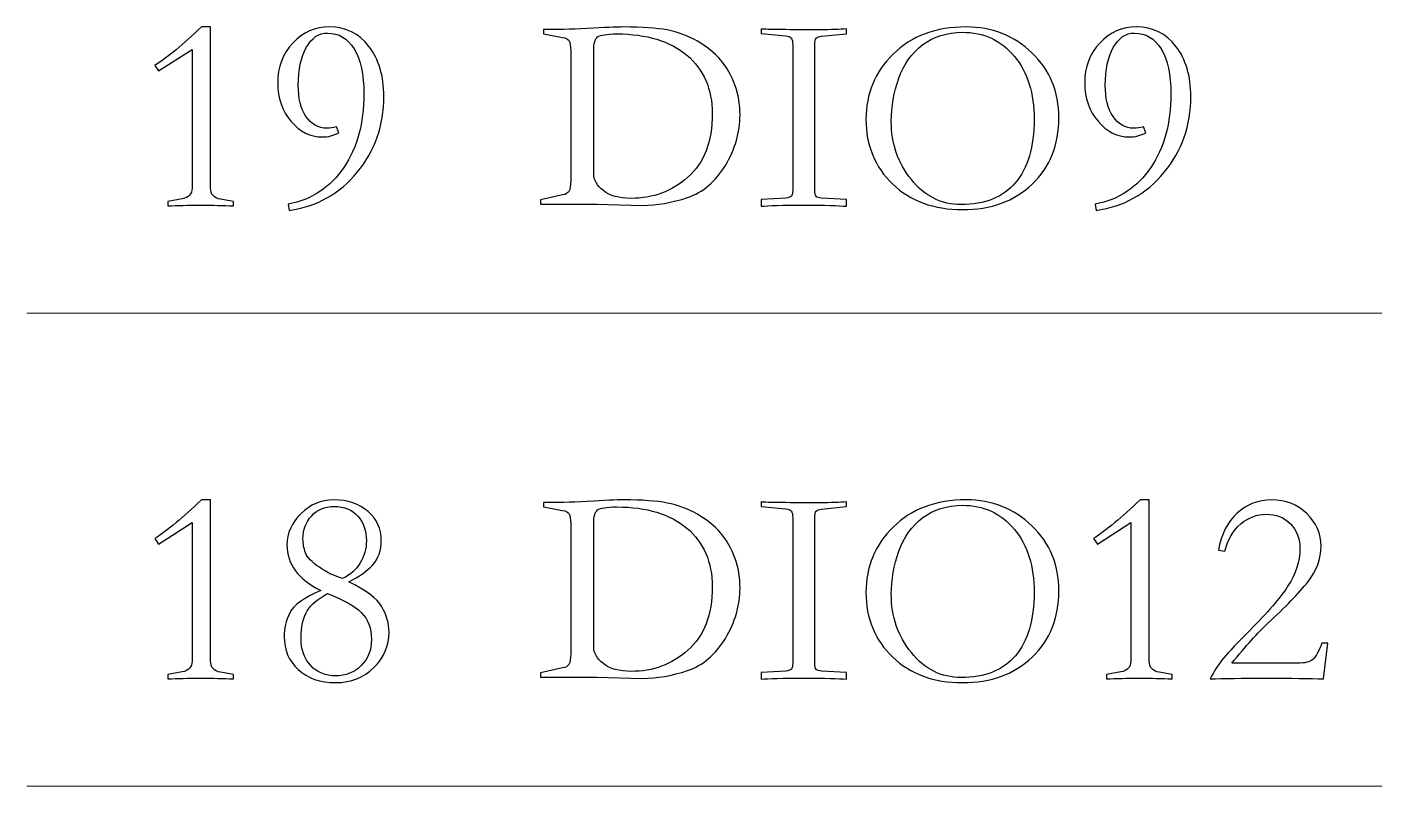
# Model space of a CAD drawing. Header units: millimetres. Extents: x 242 to 1026, y -183 to 372.
# Drawn here: x 504.27 to 517.27, y 186.46 to 193.79 of the extents above; entities that cross this region are included whole.
import ezdxf

# ---------------------------------------------------------------- set-up
doc = ezdxf.new("R2010")
doc.units = ezdxf.units.MM
doc.header["$LTSCALE"] = 30.734
doc.layers.add('layer 1', color=7, linetype='CONTINUOUS')

msp = doc.modelspace()

# ---------------------------------------------------------------- linework, layer by layer
at = {"layer": 'layer 1'}
for points, knots in [([(506.263, 192.064), (506.169, 192.069), (506.063, 192.072), (505.946, 192.072), (505.946, 192.072), (505.828, 192.072), (505.723, 192.069), (505.629, 192.064), (505.629, 192.064), (505.629, 192.064), (505.629, 192.107), (505.629, 192.107), (505.629, 192.107), (505.629, 192.107), (505.77, 192.132), (505.77, 192.132), (505.77, 192.132), (505.833, 192.144), (505.864, 192.179), (505.864, 192.237), (505.864, 192.237), (505.864, 192.237), (505.864, 193.576), (505.864, 193.576), (505.864, 193.576), (505.864, 193.576), (505.542, 193.367), (505.542, 193.367), (505.542, 193.367), (505.542, 193.367), (505.504, 193.419), (505.504, 193.419), (505.504, 193.419), (505.629, 193.5), (505.779, 193.624), (505.954, 193.792), (505.954, 193.792), (505.954, 193.792), (506.043, 193.792), (506.043, 193.792), (506.043, 193.792), (506.043, 193.792), (506.043, 192.237), (506.043, 192.237), (506.043, 192.237), (506.043, 192.176), (506.075, 192.14), (506.138, 192.129), (506.138, 192.129), (506.138, 192.129), (506.263, 192.107), (506.263, 192.107), (506.263, 192.107), (506.263, 192.107), (506.263, 192.064), (506.263, 192.064)], [0, 0, 0, 0, 0.066667, 0.066667, 0.066667, 0.066667, 0.133333, 0.133333, 0.133333, 0.133333, 0.2, 0.2, 0.2, 0.2, 0.266667, 0.266667, 0.266667, 0.266667, 0.333333, 0.333333, 0.333333, 0.333333, 0.4, 0.4, 0.4, 0.4, 0.466667, 0.466667, 0.466667, 0.466667, 0.533333, 0.533333, 0.533333, 0.533333, 0.6, 0.6, 0.6, 0.6, 0.666667, 0.666667, 0.666667, 0.666667, 0.733333, 0.733333, 0.733333, 0.733333, 0.8, 0.8, 0.8, 0.8, 0.866667, 0.866667, 0.866667, 0.866667, 1, 1, 1, 1]), ([(507.281, 192.771), (507.231, 192.744), (507.177, 192.73), (507.122, 192.73), (507.122, 192.73), (507.006, 192.73), (506.905, 192.781), (506.819, 192.881), (506.819, 192.881), (506.734, 192.981), (506.691, 193.105), (506.691, 193.253), (506.691, 193.253), (506.691, 193.405), (506.74, 193.533), (506.837, 193.637), (506.837, 193.637), (506.935, 193.741), (507.053, 193.792), (507.192, 193.792), (507.192, 193.792), (507.349, 193.792), (507.476, 193.73), (507.571, 193.605), (507.571, 193.605), (507.667, 193.481), (507.715, 193.319), (507.715, 193.121), (507.715, 193.121), (507.715, 192.841), (507.63, 192.597), (507.459, 192.389), (507.459, 192.389), (507.288, 192.181), (507.069, 192.058), (506.802, 192.021), (506.802, 192.021), (506.802, 192.021), (506.791, 192.08), (506.791, 192.08), (506.791, 192.08), (507.02, 192.125), (507.2, 192.244), (507.329, 192.435), (507.329, 192.435), (507.458, 192.627), (507.523, 192.863), (507.523, 193.145), (507.523, 193.145), (507.523, 193.333), (507.491, 193.478), (507.428, 193.58), (507.428, 193.58), (507.364, 193.682), (507.279, 193.733), (507.17, 193.733), (507.17, 193.733), (507.087, 193.733), (507.019, 193.687), (506.967, 193.595), (506.967, 193.595), (506.915, 193.503), (506.889, 193.381), (506.889, 193.229), (506.889, 193.229), (506.889, 193.104), (506.914, 193.004), (506.964, 192.928), (506.964, 192.928), (507.015, 192.852), (507.082, 192.814), (507.165, 192.814), (507.165, 192.814), (507.194, 192.814), (507.224, 192.819), (507.257, 192.828), (507.257, 192.828), (507.257, 192.828), (507.281, 192.771), (507.281, 192.771)], [0, 0, 0, 0, 0.047619, 0.047619, 0.047619, 0.047619, 0.095238, 0.095238, 0.095238, 0.095238, 0.142857, 0.142857, 0.142857, 0.142857, 0.190476, 0.190476, 0.190476, 0.190476, 0.238095, 0.238095, 0.238095, 0.238095, 0.285714, 0.285714, 0.285714, 0.285714, 0.333333, 0.333333, 0.333333, 0.333333, 0.380952, 0.380952, 0.380952, 0.380952, 0.428571, 0.428571, 0.428571, 0.428571, 0.47619, 0.47619, 0.47619, 0.47619, 0.52381, 0.52381, 0.52381, 0.52381, 0.571429, 0.571429, 0.571429, 0.571429, 0.619048, 0.619048, 0.619048, 0.619048, 0.666667, 0.666667, 0.666667, 0.666667, 0.714286, 0.714286, 0.714286, 0.714286, 0.761905, 0.761905, 0.761905, 0.761905, 0.809524, 0.809524, 0.809524, 0.809524, 0.857143, 0.857143, 0.857143, 0.857143, 0.904762, 0.904762, 0.904762, 0.904762, 1, 1, 1, 1]), ([(509.519, 193.565), (509.519, 193.608), (509.514, 193.639), (509.503, 193.657), (509.503, 193.657), (509.492, 193.675), (509.471, 193.687), (509.441, 193.692), (509.441, 193.692), (509.441, 193.692), (509.256, 193.725), (509.256, 193.725), (509.256, 193.725), (509.256, 193.725), (509.256, 193.768), (509.256, 193.768), (509.256, 193.768), (509.372, 193.764), (509.513, 193.768), (509.679, 193.778), (509.679, 193.778), (509.845, 193.787), (509.963, 193.792), (510.031, 193.792), (510.031, 193.792), (510.208, 193.792), (510.348, 193.782), (510.451, 193.763), (510.451, 193.763), (510.554, 193.743), (510.651, 193.707), (510.742, 193.654), (510.742, 193.654), (510.834, 193.602), (510.909, 193.541), (510.967, 193.471), (510.967, 193.471), (511.026, 193.402), (511.072, 193.322), (511.104, 193.232), (511.104, 193.232), (511.137, 193.141), (511.153, 193.046), (511.153, 192.944), (511.153, 192.944), (511.153, 192.775), (511.106, 192.612), (511.012, 192.455), (511.012, 192.455), (510.918, 192.299), (510.796, 192.196), (510.646, 192.145), (510.646, 192.145), (510.496, 192.095), (510.351, 192.069), (510.21, 192.069), (510.21, 192.069), (510.21, 192.069), (509.771, 192.08), (509.771, 192.08), (509.771, 192.08), (509.771, 192.08), (509.229, 192.08), (509.229, 192.08), (509.229, 192.08), (509.229, 192.08), (509.229, 192.123), (509.229, 192.123), (509.229, 192.123), (509.229, 192.123), (509.441, 192.17), (509.441, 192.17), (509.441, 192.17), (509.47, 192.175), (509.49, 192.187), (509.502, 192.205), (509.502, 192.205), (509.513, 192.223), (509.519, 192.257), (509.519, 192.308), (509.519, 192.308), (509.519, 192.308), (509.519, 193.565), (509.519, 193.565)], [0, 0, 0, 0, 0.045455, 0.045455, 0.045455, 0.045455, 0.090909, 0.090909, 0.090909, 0.090909, 0.136364, 0.136364, 0.136364, 0.136364, 0.181818, 0.181818, 0.181818, 0.181818, 0.227273, 0.227273, 0.227273, 0.227273, 0.272727, 0.272727, 0.272727, 0.272727, 0.318182, 0.318182, 0.318182, 0.318182, 0.363636, 0.363636, 0.363636, 0.363636, 0.409091, 0.409091, 0.409091, 0.409091, 0.454545, 0.454545, 0.454545, 0.454545, 0.5, 0.5, 0.5, 0.5, 0.545455, 0.545455, 0.545455, 0.545455, 0.590909, 0.590909, 0.590909, 0.590909, 0.636364, 0.636364, 0.636364, 0.636364, 0.681818, 0.681818, 0.681818, 0.681818, 0.727273, 0.727273, 0.727273, 0.727273, 0.772727, 0.772727, 0.772727, 0.772727, 0.818182, 0.818182, 0.818182, 0.818182, 0.863636, 0.863636, 0.863636, 0.863636, 0.909091, 0.909091, 0.909091, 0.909091, 1, 1, 1, 1]), ([(511.662, 192.218), (511.662, 192.218), (511.662, 193.619), (511.662, 193.619), (511.662, 193.619), (511.662, 193.65), (511.657, 193.671), (511.647, 193.684), (511.647, 193.684), (511.637, 193.697), (511.62, 193.704), (511.595, 193.706), (511.595, 193.706), (511.595, 193.706), (511.356, 193.73), (511.356, 193.73), (511.356, 193.73), (511.356, 193.73), (511.356, 193.773), (511.356, 193.773), (511.356, 193.773), (511.376, 193.768), (511.566, 193.765), (511.925, 193.765), (511.925, 193.765), (512.032, 193.765), (512.117, 193.768), (512.18, 193.773), (512.18, 193.773), (512.18, 193.773), (512.18, 193.727), (512.18, 193.727), (512.18, 193.727), (512.18, 193.727), (511.941, 193.703), (511.941, 193.703), (511.941, 193.703), (511.916, 193.701), (511.898, 193.695), (511.889, 193.684), (511.889, 193.684), (511.879, 193.673), (511.874, 193.652), (511.874, 193.619), (511.874, 193.619), (511.874, 193.619), (511.874, 192.218), (511.874, 192.218), (511.874, 192.218), (511.874, 192.188), (511.878, 192.167), (511.887, 192.157), (511.887, 192.157), (511.896, 192.147), (511.914, 192.142), (511.941, 192.14), (511.941, 192.14), (511.941, 192.14), (512.18, 192.126), (512.18, 192.126), (512.18, 192.126), (512.18, 192.126), (512.18, 192.061), (512.18, 192.061), (512.18, 192.061), (512.108, 192.068), (511.97, 192.072), (511.768, 192.072), (511.768, 192.072), (511.566, 192.072), (511.428, 192.068), (511.356, 192.061), (511.356, 192.061), (511.356, 192.061), (511.356, 192.126), (511.356, 192.126), (511.356, 192.126), (511.356, 192.126), (511.595, 192.14), (511.595, 192.14), (511.595, 192.14), (511.622, 192.143), (511.64, 192.15), (511.649, 192.159), (511.649, 192.159), (511.658, 192.168), (511.662, 192.188), (511.662, 192.218)], [0, 0, 0, 0, 0.043478, 0.043478, 0.043478, 0.043478, 0.086957, 0.086957, 0.086957, 0.086957, 0.130435, 0.130435, 0.130435, 0.130435, 0.173913, 0.173913, 0.173913, 0.173913, 0.217391, 0.217391, 0.217391, 0.217391, 0.26087, 0.26087, 0.26087, 0.26087, 0.304348, 0.304348, 0.304348, 0.304348, 0.347826, 0.347826, 0.347826, 0.347826, 0.391304, 0.391304, 0.391304, 0.391304, 0.434783, 0.434783, 0.434783, 0.434783, 0.478261, 0.478261, 0.478261, 0.478261, 0.521739, 0.521739, 0.521739, 0.521739, 0.565217, 0.565217, 0.565217, 0.565217, 0.608696, 0.608696, 0.608696, 0.608696, 0.652174, 0.652174, 0.652174, 0.652174, 0.695652, 0.695652, 0.695652, 0.695652, 0.73913, 0.73913, 0.73913, 0.73913, 0.782609, 0.782609, 0.782609, 0.782609, 0.826087, 0.826087, 0.826087, 0.826087, 0.869565, 0.869565, 0.869565, 0.869565, 0.913043, 0.913043, 0.913043, 0.913043, 1, 1, 1, 1]), ([(513.299, 192.029), (513.022, 192.029), (512.798, 192.111), (512.627, 192.275), (512.627, 192.275), (512.455, 192.44), (512.369, 192.648), (512.369, 192.901), (512.369, 192.901), (512.369, 193.147), (512.457, 193.357), (512.632, 193.531), (512.632, 193.531), (512.807, 193.705), (513.042, 193.792), (513.337, 193.792), (513.337, 193.792), (513.586, 193.792), (513.797, 193.709), (513.971, 193.542), (513.971, 193.542), (514.144, 193.375), (514.231, 193.167), (514.231, 192.917), (514.231, 192.917), (514.231, 192.652), (514.145, 192.437), (513.973, 192.274), (513.973, 192.274), (513.802, 192.11), (513.577, 192.029), (513.299, 192.029)], [0, 0, 0, 0, 0.111111, 0.111111, 0.111111, 0.111111, 0.222222, 0.222222, 0.222222, 0.222222, 0.333333, 0.333333, 0.333333, 0.333333, 0.444444, 0.444444, 0.444444, 0.444444, 0.555556, 0.555556, 0.555556, 0.555556, 0.666667, 0.666667, 0.666667, 0.666667, 0.777778, 0.777778, 0.777778, 0.777778, 1, 1, 1, 1]), ([(512.613, 192.882), (512.613, 192.667), (512.678, 192.479), (512.807, 192.319), (512.807, 192.319), (512.936, 192.158), (513.096, 192.077), (513.288, 192.077), (513.288, 192.077), (513.517, 192.077), (513.692, 192.148), (513.812, 192.289), (513.812, 192.289), (513.932, 192.43), (513.992, 192.634), (513.992, 192.901), (513.992, 192.901), (513.992, 193.15), (513.929, 193.353), (513.801, 193.508), (513.801, 193.508), (513.674, 193.663), (513.506, 193.741), (513.299, 193.741), (513.299, 193.741), (513.151, 193.741), (513.024, 193.701), (512.918, 193.622), (512.918, 193.622), (512.812, 193.542), (512.735, 193.434), (512.686, 193.298), (512.686, 193.298), (512.638, 193.162), (512.613, 193.023), (512.613, 192.882)], [0, 0, 0, 0, 0.1, 0.1, 0.1, 0.1, 0.2, 0.2, 0.2, 0.2, 0.3, 0.3, 0.3, 0.3, 0.4, 0.4, 0.4, 0.4, 0.5, 0.5, 0.5, 0.5, 0.6, 0.6, 0.6, 0.6, 0.7, 0.7, 0.7, 0.7, 0.8, 0.8, 0.8, 0.8, 1, 1, 1, 1]), ([(515.071, 192.771), (515.02, 192.744), (514.967, 192.73), (514.911, 192.73), (514.911, 192.73), (514.795, 192.73), (514.694, 192.781), (514.609, 192.881), (514.609, 192.881), (514.523, 192.981), (514.48, 193.105), (514.48, 193.253), (514.48, 193.253), (514.48, 193.405), (514.529, 193.533), (514.626, 193.637), (514.626, 193.637), (514.724, 193.741), (514.842, 193.792), (514.981, 193.792), (514.981, 193.792), (515.138, 193.792), (515.265, 193.73), (515.361, 193.605), (515.361, 193.605), (515.456, 193.481), (515.504, 193.319), (515.504, 193.121), (515.504, 193.121), (515.504, 192.841), (515.419, 192.597), (515.248, 192.389), (515.248, 192.389), (515.077, 192.181), (514.858, 192.058), (514.591, 192.021), (514.591, 192.021), (514.591, 192.021), (514.58, 192.08), (514.58, 192.08), (514.58, 192.08), (514.81, 192.125), (514.989, 192.244), (515.118, 192.435), (515.118, 192.435), (515.247, 192.627), (515.312, 192.863), (515.312, 193.145), (515.312, 193.145), (515.312, 193.333), (515.28, 193.478), (515.217, 193.58), (515.217, 193.58), (515.154, 193.682), (515.068, 193.733), (514.96, 193.733), (514.96, 193.733), (514.876, 193.733), (514.809, 193.687), (514.756, 193.595), (514.756, 193.595), (514.704, 193.503), (514.678, 193.381), (514.678, 193.229), (514.678, 193.229), (514.678, 193.104), (514.703, 193.004), (514.754, 192.928), (514.754, 192.928), (514.804, 192.852), (514.871, 192.814), (514.954, 192.814), (514.954, 192.814), (514.983, 192.814), (515.014, 192.819), (515.046, 192.828), (515.046, 192.828), (515.046, 192.828), (515.071, 192.771), (515.071, 192.771)], [0, 0, 0, 0, 0.047619, 0.047619, 0.047619, 0.047619, 0.095238, 0.095238, 0.095238, 0.095238, 0.142857, 0.142857, 0.142857, 0.142857, 0.190476, 0.190476, 0.190476, 0.190476, 0.238095, 0.238095, 0.238095, 0.238095, 0.285714, 0.285714, 0.285714, 0.285714, 0.333333, 0.333333, 0.333333, 0.333333, 0.380952, 0.380952, 0.380952, 0.380952, 0.428571, 0.428571, 0.428571, 0.428571, 0.47619, 0.47619, 0.47619, 0.47619, 0.52381, 0.52381, 0.52381, 0.52381, 0.571429, 0.571429, 0.571429, 0.571429, 0.619048, 0.619048, 0.619048, 0.619048, 0.666667, 0.666667, 0.666667, 0.666667, 0.714286, 0.714286, 0.714286, 0.714286, 0.761905, 0.761905, 0.761905, 0.761905, 0.809524, 0.809524, 0.809524, 0.809524, 0.857143, 0.857143, 0.857143, 0.857143, 0.904762, 0.904762, 0.904762, 0.904762, 1, 1, 1, 1]), ([(509.741, 192.373), (509.741, 192.315), (509.773, 192.261), (509.835, 192.212), (509.835, 192.212), (509.897, 192.162), (509.987, 192.137), (510.104, 192.137), (510.104, 192.137), (510.312, 192.137), (510.494, 192.205), (510.65, 192.342), (510.65, 192.342), (510.807, 192.478), (510.885, 192.683), (510.885, 192.955), (510.885, 192.955), (510.885, 193.194), (510.803, 193.382), (510.641, 193.519), (510.641, 193.519), (510.478, 193.656), (510.253, 193.725), (509.964, 193.725), (509.964, 193.725), (509.866, 193.725), (509.805, 193.715), (509.779, 193.696), (509.779, 193.696), (509.754, 193.677), (509.741, 193.634), (509.741, 193.565), (509.741, 193.565), (509.741, 193.565), (509.741, 192.373), (509.741, 192.373)], [0, 0, 0, 0, 0.1, 0.1, 0.1, 0.1, 0.2, 0.2, 0.2, 0.2, 0.3, 0.3, 0.3, 0.3, 0.4, 0.4, 0.4, 0.4, 0.5, 0.5, 0.5, 0.5, 0.6, 0.6, 0.6, 0.6, 0.7, 0.7, 0.7, 0.7, 0.8, 0.8, 0.8, 0.8, 1, 1, 1, 1]), ([(506.263, 187.497), (506.169, 187.502), (506.063, 187.505), (505.946, 187.505), (505.946, 187.505), (505.828, 187.505), (505.723, 187.502), (505.629, 187.497), (505.629, 187.497), (505.629, 187.497), (505.629, 187.54), (505.629, 187.54), (505.629, 187.54), (505.629, 187.54), (505.77, 187.565), (505.77, 187.565), (505.77, 187.565), (505.833, 187.577), (505.864, 187.613), (505.864, 187.67), (505.864, 187.67), (505.864, 187.67), (505.864, 189.009), (505.864, 189.009), (505.864, 189.009), (505.864, 189.009), (505.542, 188.8), (505.542, 188.8), (505.542, 188.8), (505.542, 188.8), (505.504, 188.852), (505.504, 188.852), (505.504, 188.852), (505.629, 188.933), (505.779, 189.058), (505.954, 189.226), (505.954, 189.226), (505.954, 189.226), (506.043, 189.226), (506.043, 189.226), (506.043, 189.226), (506.043, 189.226), (506.043, 187.67), (506.043, 187.67), (506.043, 187.67), (506.043, 187.609), (506.075, 187.573), (506.138, 187.562), (506.138, 187.562), (506.138, 187.562), (506.263, 187.54), (506.263, 187.54), (506.263, 187.54), (506.263, 187.54), (506.263, 187.497), (506.263, 187.497)], [0, 0, 0, 0, 0.066667, 0.066667, 0.066667, 0.066667, 0.133333, 0.133333, 0.133333, 0.133333, 0.2, 0.2, 0.2, 0.2, 0.266667, 0.266667, 0.266667, 0.266667, 0.333333, 0.333333, 0.333333, 0.333333, 0.4, 0.4, 0.4, 0.4, 0.466667, 0.466667, 0.466667, 0.466667, 0.533333, 0.533333, 0.533333, 0.533333, 0.6, 0.6, 0.6, 0.6, 0.666667, 0.666667, 0.666667, 0.666667, 0.733333, 0.733333, 0.733333, 0.733333, 0.8, 0.8, 0.8, 0.8, 0.866667, 0.866667, 0.866667, 0.866667, 1, 1, 1, 1]), ([(507.108, 188.35), (506.889, 188.459), (506.78, 188.606), (506.78, 188.792), (506.78, 188.792), (506.78, 188.904), (506.825, 189.004), (506.914, 189.093), (506.914, 189.093), (507.004, 189.181), (507.109, 189.226), (507.23, 189.226), (507.23, 189.226), (507.367, 189.226), (507.478, 189.189), (507.563, 189.115), (507.563, 189.115), (507.648, 189.04), (507.691, 188.947), (507.691, 188.835), (507.691, 188.835), (507.691, 188.738), (507.663, 188.659), (507.609, 188.6), (507.609, 188.6), (507.555, 188.54), (507.477, 188.485), (507.376, 188.434), (507.376, 188.434), (507.542, 188.355), (507.649, 188.275), (507.696, 188.193), (507.696, 188.193), (507.743, 188.112), (507.766, 188.031), (507.766, 187.95), (507.766, 187.95), (507.766, 187.818), (507.717, 187.703), (507.619, 187.607), (507.619, 187.607), (507.52, 187.51), (507.398, 187.462), (507.252, 187.462), (507.252, 187.462), (507.1, 187.462), (506.979, 187.504), (506.889, 187.588), (506.889, 187.588), (506.798, 187.672), (506.753, 187.778), (506.753, 187.906), (506.753, 187.906), (506.753, 187.984), (506.771, 188.06), (506.807, 188.135), (506.807, 188.135), (506.843, 188.21), (506.944, 188.282), (507.108, 188.35)], [0, 0, 0, 0, 0.0625, 0.0625, 0.0625, 0.0625, 0.125, 0.125, 0.125, 0.125, 0.1875, 0.1875, 0.1875, 0.1875, 0.25, 0.25, 0.25, 0.25, 0.3125, 0.3125, 0.3125, 0.3125, 0.375, 0.375, 0.375, 0.375, 0.4375, 0.4375, 0.4375, 0.4375, 0.5, 0.5, 0.5, 0.5, 0.5625, 0.5625, 0.5625, 0.5625, 0.625, 0.625, 0.625, 0.625, 0.6875, 0.6875, 0.6875, 0.6875, 0.75, 0.75, 0.75, 0.75, 0.8125, 0.8125, 0.8125, 0.8125, 0.875, 0.875, 0.875, 0.875, 1, 1, 1, 1]), ([(509.519, 188.998), (509.519, 189.041), (509.514, 189.072), (509.503, 189.09), (509.503, 189.09), (509.492, 189.108), (509.471, 189.12), (509.441, 189.125), (509.441, 189.125), (509.441, 189.125), (509.256, 189.158), (509.256, 189.158), (509.256, 189.158), (509.256, 189.158), (509.256, 189.201), (509.256, 189.201), (509.256, 189.201), (509.372, 189.198), (509.513, 189.201), (509.679, 189.211), (509.679, 189.211), (509.845, 189.221), (509.963, 189.226), (510.031, 189.226), (510.031, 189.226), (510.208, 189.226), (510.348, 189.216), (510.451, 189.196), (510.451, 189.196), (510.554, 189.176), (510.651, 189.14), (510.742, 189.087), (510.742, 189.087), (510.834, 189.035), (510.909, 188.974), (510.967, 188.905), (510.967, 188.905), (511.026, 188.835), (511.072, 188.755), (511.104, 188.665), (511.104, 188.665), (511.137, 188.574), (511.153, 188.479), (511.153, 188.378), (511.153, 188.378), (511.153, 188.208), (511.106, 188.045), (511.012, 187.889), (511.012, 187.889), (510.918, 187.732), (510.796, 187.629), (510.646, 187.578), (510.646, 187.578), (510.496, 187.528), (510.351, 187.502), (510.21, 187.502), (510.21, 187.502), (510.21, 187.502), (509.771, 187.513), (509.771, 187.513), (509.771, 187.513), (509.771, 187.513), (509.229, 187.513), (509.229, 187.513), (509.229, 187.513), (509.229, 187.513), (509.229, 187.557), (509.229, 187.557), (509.229, 187.557), (509.229, 187.557), (509.441, 187.603), (509.441, 187.603), (509.441, 187.603), (509.47, 187.608), (509.49, 187.62), (509.502, 187.638), (509.502, 187.638), (509.513, 187.656), (509.519, 187.69), (509.519, 187.741), (509.519, 187.741), (509.519, 187.741), (509.519, 188.998), (509.519, 188.998)], [0, 0, 0, 0, 0.045455, 0.045455, 0.045455, 0.045455, 0.090909, 0.090909, 0.090909, 0.090909, 0.136364, 0.136364, 0.136364, 0.136364, 0.181818, 0.181818, 0.181818, 0.181818, 0.227273, 0.227273, 0.227273, 0.227273, 0.272727, 0.272727, 0.272727, 0.272727, 0.318182, 0.318182, 0.318182, 0.318182, 0.363636, 0.363636, 0.363636, 0.363636, 0.409091, 0.409091, 0.409091, 0.409091, 0.454545, 0.454545, 0.454545, 0.454545, 0.5, 0.5, 0.5, 0.5, 0.545455, 0.545455, 0.545455, 0.545455, 0.590909, 0.590909, 0.590909, 0.590909, 0.636364, 0.636364, 0.636364, 0.636364, 0.681818, 0.681818, 0.681818, 0.681818, 0.727273, 0.727273, 0.727273, 0.727273, 0.772727, 0.772727, 0.772727, 0.772727, 0.818182, 0.818182, 0.818182, 0.818182, 0.863636, 0.863636, 0.863636, 0.863636, 0.909091, 0.909091, 0.909091, 0.909091, 1, 1, 1, 1]), ([(511.662, 187.651), (511.662, 187.651), (511.662, 189.052), (511.662, 189.052), (511.662, 189.052), (511.662, 189.083), (511.657, 189.105), (511.647, 189.117), (511.647, 189.117), (511.637, 189.13), (511.62, 189.137), (511.595, 189.139), (511.595, 189.139), (511.595, 189.139), (511.356, 189.163), (511.356, 189.163), (511.356, 189.163), (511.356, 189.163), (511.356, 189.207), (511.356, 189.207), (511.356, 189.207), (511.376, 189.201), (511.566, 189.198), (511.925, 189.198), (511.925, 189.198), (512.032, 189.198), (512.117, 189.201), (512.18, 189.207), (512.18, 189.207), (512.18, 189.207), (512.18, 189.161), (512.18, 189.161), (512.18, 189.161), (512.18, 189.161), (511.941, 189.136), (511.941, 189.136), (511.941, 189.136), (511.916, 189.134), (511.898, 189.128), (511.889, 189.117), (511.889, 189.117), (511.879, 189.106), (511.874, 189.085), (511.874, 189.052), (511.874, 189.052), (511.874, 189.052), (511.874, 187.651), (511.874, 187.651), (511.874, 187.651), (511.874, 187.621), (511.878, 187.6), (511.887, 187.59), (511.887, 187.59), (511.896, 187.581), (511.914, 187.575), (511.941, 187.573), (511.941, 187.573), (511.941, 187.573), (512.18, 187.559), (512.18, 187.559), (512.18, 187.559), (512.18, 187.559), (512.18, 187.494), (512.18, 187.494), (512.18, 187.494), (512.108, 187.502), (511.97, 187.505), (511.768, 187.505), (511.768, 187.505), (511.566, 187.505), (511.428, 187.502), (511.356, 187.494), (511.356, 187.494), (511.356, 187.494), (511.356, 187.559), (511.356, 187.559), (511.356, 187.559), (511.356, 187.559), (511.595, 187.573), (511.595, 187.573), (511.595, 187.573), (511.622, 187.577), (511.64, 187.583), (511.649, 187.592), (511.649, 187.592), (511.658, 187.601), (511.662, 187.621), (511.662, 187.651)], [0, 0, 0, 0, 0.043478, 0.043478, 0.043478, 0.043478, 0.086957, 0.086957, 0.086957, 0.086957, 0.130435, 0.130435, 0.130435, 0.130435, 0.173913, 0.173913, 0.173913, 0.173913, 0.217391, 0.217391, 0.217391, 0.217391, 0.26087, 0.26087, 0.26087, 0.26087, 0.304348, 0.304348, 0.304348, 0.304348, 0.347826, 0.347826, 0.347826, 0.347826, 0.391304, 0.391304, 0.391304, 0.391304, 0.434783, 0.434783, 0.434783, 0.434783, 0.478261, 0.478261, 0.478261, 0.478261, 0.521739, 0.521739, 0.521739, 0.521739, 0.565217, 0.565217, 0.565217, 0.565217, 0.608696, 0.608696, 0.608696, 0.608696, 0.652174, 0.652174, 0.652174, 0.652174, 0.695652, 0.695652, 0.695652, 0.695652, 0.73913, 0.73913, 0.73913, 0.73913, 0.782609, 0.782609, 0.782609, 0.782609, 0.826087, 0.826087, 0.826087, 0.826087, 0.869565, 0.869565, 0.869565, 0.869565, 0.913043, 0.913043, 0.913043, 0.913043, 1, 1, 1, 1]), ([(513.299, 187.462), (513.022, 187.462), (512.798, 187.544), (512.627, 187.708), (512.627, 187.708), (512.455, 187.873), (512.369, 188.081), (512.369, 188.334), (512.369, 188.334), (512.369, 188.58), (512.457, 188.79), (512.632, 188.964), (512.632, 188.964), (512.807, 189.138), (513.042, 189.226), (513.337, 189.226), (513.337, 189.226), (513.586, 189.226), (513.797, 189.142), (513.971, 188.975), (513.971, 188.975), (514.144, 188.808), (514.231, 188.6), (514.231, 188.35), (514.231, 188.35), (514.231, 188.085), (514.145, 187.87), (513.973, 187.707), (513.973, 187.707), (513.802, 187.544), (513.577, 187.462), (513.299, 187.462)], [0, 0, 0, 0, 0.111111, 0.111111, 0.111111, 0.111111, 0.222222, 0.222222, 0.222222, 0.222222, 0.333333, 0.333333, 0.333333, 0.333333, 0.444444, 0.444444, 0.444444, 0.444444, 0.555556, 0.555556, 0.555556, 0.555556, 0.666667, 0.666667, 0.666667, 0.666667, 0.777778, 0.777778, 0.777778, 0.777778, 1, 1, 1, 1]), ([(515.323, 187.497), (515.229, 187.502), (515.123, 187.505), (515.006, 187.505), (515.006, 187.505), (514.888, 187.505), (514.783, 187.502), (514.689, 187.497), (514.689, 187.497), (514.689, 187.497), (514.689, 187.54), (514.689, 187.54), (514.689, 187.54), (514.689, 187.54), (514.83, 187.565), (514.83, 187.565), (514.83, 187.565), (514.893, 187.577), (514.924, 187.613), (514.924, 187.67), (514.924, 187.67), (514.924, 187.67), (514.924, 189.009), (514.924, 189.009), (514.924, 189.009), (514.924, 189.009), (514.602, 188.8), (514.602, 188.8), (514.602, 188.8), (514.602, 188.8), (514.564, 188.852), (514.564, 188.852), (514.564, 188.852), (514.689, 188.933), (514.839, 189.058), (515.014, 189.226), (515.014, 189.226), (515.014, 189.226), (515.103, 189.226), (515.103, 189.226), (515.103, 189.226), (515.103, 189.226), (515.103, 187.67), (515.103, 187.67), (515.103, 187.67), (515.103, 187.609), (515.135, 187.573), (515.198, 187.562), (515.198, 187.562), (515.198, 187.562), (515.323, 187.54), (515.323, 187.54), (515.323, 187.54), (515.323, 187.54), (515.323, 187.497), (515.323, 187.497)], [0, 0, 0, 0, 0.066667, 0.066667, 0.066667, 0.066667, 0.133333, 0.133333, 0.133333, 0.133333, 0.2, 0.2, 0.2, 0.2, 0.266667, 0.266667, 0.266667, 0.266667, 0.333333, 0.333333, 0.333333, 0.333333, 0.4, 0.4, 0.4, 0.4, 0.466667, 0.466667, 0.466667, 0.466667, 0.533333, 0.533333, 0.533333, 0.533333, 0.6, 0.6, 0.6, 0.6, 0.666667, 0.666667, 0.666667, 0.666667, 0.733333, 0.733333, 0.733333, 0.733333, 0.8, 0.8, 0.8, 0.8, 0.866667, 0.866667, 0.866667, 0.866667, 1, 1, 1, 1]), ([(516.786, 187.497), (516.656, 187.502), (516.471, 187.505), (516.233, 187.505), (516.233, 187.505), (516, 187.505), (515.819, 187.502), (515.691, 187.497), (515.691, 187.497), (515.725, 187.568), (515.769, 187.634), (515.821, 187.698), (515.821, 187.698), (515.873, 187.761), (515.957, 187.85), (516.073, 187.966), (516.073, 187.966), (516.241, 188.134), (516.364, 188.277), (516.442, 188.395), (516.442, 188.395), (516.519, 188.514), (516.558, 188.633), (516.558, 188.754), (516.558, 188.754), (516.558, 188.854), (516.527, 188.934), (516.465, 188.995), (516.465, 188.995), (516.402, 189.057), (516.325, 189.087), (516.233, 189.087), (516.233, 189.087), (516.143, 189.087), (516.06, 189.056), (515.986, 188.994), (515.986, 188.994), (515.912, 188.932), (515.861, 188.844), (515.832, 188.73), (515.832, 188.73), (515.832, 188.73), (515.77, 188.741), (515.77, 188.741), (515.77, 188.741), (515.799, 188.894), (515.859, 189.013), (515.951, 189.098), (515.951, 189.098), (516.043, 189.183), (516.155, 189.226), (516.287, 189.226), (516.287, 189.226), (516.419, 189.226), (516.531, 189.182), (516.623, 189.094), (516.623, 189.094), (516.715, 189.007), (516.761, 188.901), (516.761, 188.779), (516.761, 188.779), (516.761, 188.656), (516.718, 188.541), (516.633, 188.433), (516.633, 188.433), (516.547, 188.326), (516.417, 188.192), (516.244, 188.031), (516.244, 188.031), (516.152, 187.946), (516.037, 187.819), (515.9, 187.649), (515.9, 187.649), (515.9, 187.649), (516.536, 187.649), (516.536, 187.649), (516.536, 187.649), (516.605, 187.649), (516.653, 187.661), (516.681, 187.685), (516.681, 187.685), (516.709, 187.71), (516.739, 187.763), (516.769, 187.844), (516.769, 187.844), (516.769, 187.844), (516.826, 187.844), (516.826, 187.844), (516.826, 187.844), (516.826, 187.844), (516.786, 187.497), (516.786, 187.497)], [0, 0, 0, 0, 0.041667, 0.041667, 0.041667, 0.041667, 0.083333, 0.083333, 0.083333, 0.083333, 0.125, 0.125, 0.125, 0.125, 0.166667, 0.166667, 0.166667, 0.166667, 0.208333, 0.208333, 0.208333, 0.208333, 0.25, 0.25, 0.25, 0.25, 0.291667, 0.291667, 0.291667, 0.291667, 0.333333, 0.333333, 0.333333, 0.333333, 0.375, 0.375, 0.375, 0.375, 0.416667, 0.416667, 0.416667, 0.416667, 0.458333, 0.458333, 0.458333, 0.458333, 0.5, 0.5, 0.5, 0.5, 0.541667, 0.541667, 0.541667, 0.541667, 0.583333, 0.583333, 0.583333, 0.583333, 0.625, 0.625, 0.625, 0.625, 0.666667, 0.666667, 0.666667, 0.666667, 0.708333, 0.708333, 0.708333, 0.708333, 0.75, 0.75, 0.75, 0.75, 0.791667, 0.791667, 0.791667, 0.791667, 0.833333, 0.833333, 0.833333, 0.833333, 0.875, 0.875, 0.875, 0.875, 0.916667, 0.916667, 0.916667, 0.916667, 1, 1, 1, 1]), ([(507.317, 188.467), (507.391, 188.501), (507.448, 188.551), (507.487, 188.617), (507.487, 188.617), (507.527, 188.683), (507.547, 188.755), (507.547, 188.833), (507.547, 188.833), (507.547, 188.928), (507.519, 189.008), (507.464, 189.07), (507.464, 189.07), (507.409, 189.132), (507.333, 189.163), (507.235, 189.163), (507.235, 189.163), (507.147, 189.163), (507.075, 189.133), (507.019, 189.073), (507.019, 189.073), (506.963, 189.012), (506.935, 188.938), (506.935, 188.849), (506.935, 188.849), (506.935, 188.804), (506.943, 188.76), (506.959, 188.716), (506.959, 188.716), (506.975, 188.673), (507.02, 188.626), (507.093, 188.575), (507.093, 188.575), (507.166, 188.525), (507.241, 188.489), (507.317, 188.467)], [0, 0, 0, 0, 0.1, 0.1, 0.1, 0.1, 0.2, 0.2, 0.2, 0.2, 0.3, 0.3, 0.3, 0.3, 0.4, 0.4, 0.4, 0.4, 0.5, 0.5, 0.5, 0.5, 0.6, 0.6, 0.6, 0.6, 0.7, 0.7, 0.7, 0.7, 0.8, 0.8, 0.8, 0.8, 1, 1, 1, 1]), ([(509.741, 187.806), (509.741, 187.748), (509.773, 187.694), (509.835, 187.645), (509.835, 187.645), (509.897, 187.595), (509.987, 187.57), (510.104, 187.57), (510.104, 187.57), (510.312, 187.57), (510.494, 187.638), (510.65, 187.775), (510.65, 187.775), (510.807, 187.911), (510.885, 188.116), (510.885, 188.388), (510.885, 188.388), (510.885, 188.627), (510.803, 188.815), (510.641, 188.952), (510.641, 188.952), (510.478, 189.089), (510.253, 189.158), (509.964, 189.158), (509.964, 189.158), (509.866, 189.158), (509.805, 189.148), (509.779, 189.129), (509.779, 189.129), (509.754, 189.11), (509.741, 189.067), (509.741, 188.998), (509.741, 188.998), (509.741, 188.998), (509.741, 187.806), (509.741, 187.806)], [0, 0, 0, 0, 0.1, 0.1, 0.1, 0.1, 0.2, 0.2, 0.2, 0.2, 0.3, 0.3, 0.3, 0.3, 0.4, 0.4, 0.4, 0.4, 0.5, 0.5, 0.5, 0.5, 0.6, 0.6, 0.6, 0.6, 0.7, 0.7, 0.7, 0.7, 0.8, 0.8, 0.8, 0.8, 1, 1, 1, 1]), ([(512.613, 188.315), (512.613, 188.1), (512.678, 187.912), (512.807, 187.752), (512.807, 187.752), (512.936, 187.591), (513.096, 187.511), (513.288, 187.511), (513.288, 187.511), (513.517, 187.511), (513.692, 187.581), (513.812, 187.722), (513.812, 187.722), (513.932, 187.863), (513.992, 188.067), (513.992, 188.334), (513.992, 188.334), (513.992, 188.584), (513.929, 188.786), (513.801, 188.941), (513.801, 188.941), (513.674, 189.096), (513.506, 189.174), (513.299, 189.174), (513.299, 189.174), (513.151, 189.174), (513.024, 189.134), (512.918, 189.055), (512.918, 189.055), (512.812, 188.975), (512.735, 188.867), (512.686, 188.731), (512.686, 188.731), (512.638, 188.595), (512.613, 188.456), (512.613, 188.315)], [0, 0, 0, 0, 0.1, 0.1, 0.1, 0.1, 0.2, 0.2, 0.2, 0.2, 0.3, 0.3, 0.3, 0.3, 0.4, 0.4, 0.4, 0.4, 0.5, 0.5, 0.5, 0.5, 0.6, 0.6, 0.6, 0.6, 0.7, 0.7, 0.7, 0.7, 0.8, 0.8, 0.8, 0.8, 1, 1, 1, 1]), ([(507.173, 188.321), (507.081, 188.276), (507.015, 188.22), (506.975, 188.154), (506.975, 188.154), (506.936, 188.088), (506.916, 188), (506.916, 187.89), (506.916, 187.89), (506.916, 187.78), (506.947, 187.692), (507.01, 187.626), (507.01, 187.626), (507.074, 187.56), (507.153, 187.527), (507.249, 187.527), (507.249, 187.527), (507.348, 187.527), (507.431, 187.56), (507.497, 187.626), (507.497, 187.626), (507.563, 187.692), (507.596, 187.776), (507.596, 187.879), (507.596, 187.879), (507.596, 187.987), (507.563, 188.074), (507.497, 188.139), (507.497, 188.139), (507.431, 188.204), (507.323, 188.265), (507.173, 188.321)], [0, 0, 0, 0, 0.111111, 0.111111, 0.111111, 0.111111, 0.222222, 0.222222, 0.222222, 0.222222, 0.333333, 0.333333, 0.333333, 0.333333, 0.444444, 0.444444, 0.444444, 0.444444, 0.555556, 0.555556, 0.555556, 0.555556, 0.666667, 0.666667, 0.666667, 0.666667, 0.777778, 0.777778, 0.777778, 0.777778, 1, 1, 1, 1])]:
    msp.add_open_spline(points, degree=3, knots=knots, dxfattribs=at)
at = {"layer": 'layer 1', "lineweight": 20}
msp.add_open_spline([(504.271, 191.029), (504.271, 191.029), (534.476, 191.029), (534.476, 191.029), (534.476, 191.029), (534.476, 191.029), (534.476, 188.543), (534.476, 188.543)], degree=3, knots=[0, 0, 0, 0, 0.333333, 0.333333, 0.333333, 0.333333, 1, 1, 1, 1], dxfattribs=at)
msp.add_open_spline([(504.271, 186.463), (504.271, 186.463), (525.719, 186.463), (525.719, 186.463)], degree=3, dxfattribs=at)

doc.saveas('drawing.dxf')
